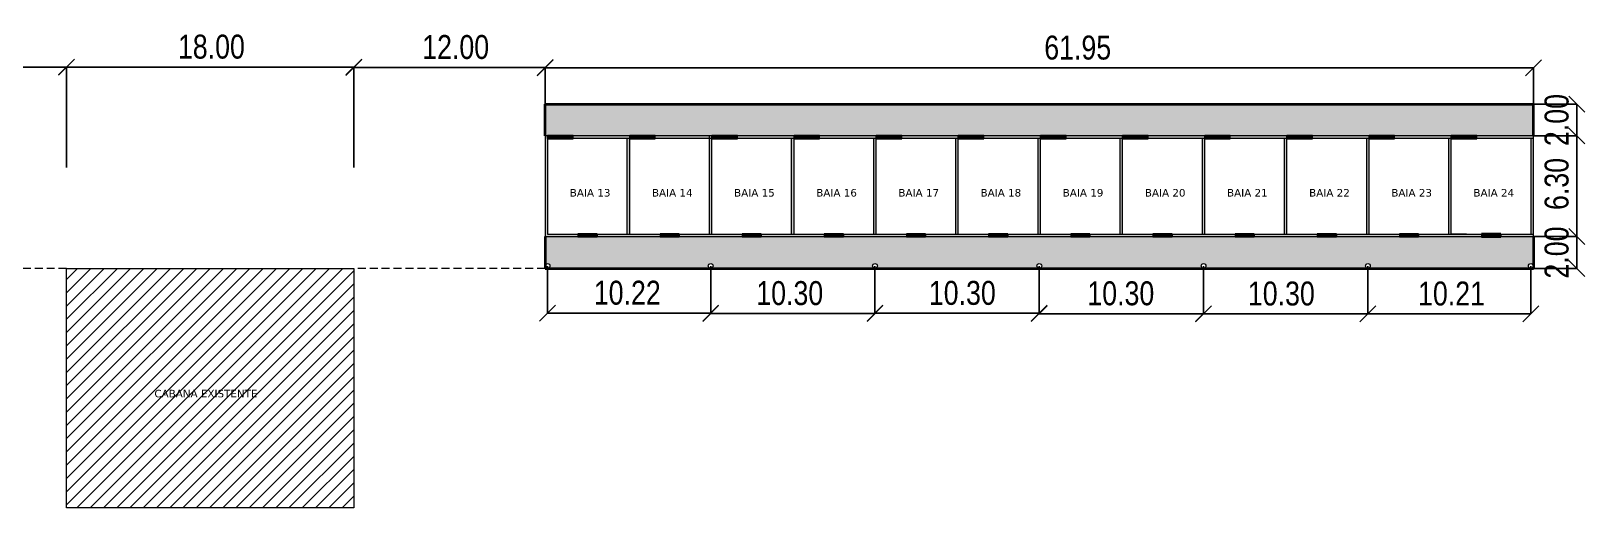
# Model space of a CAD drawing. Header units: millimetres. Extents: x 2543 to 3089, y 1295 to 1485.
# Drawn here: x 2618.7 to 2716.1, y 1294.9 to 1324.7 of the extents above; entities that cross this region are included whole.
import ezdxf

# ---------------------------------------------------------------- set-up
doc = ezdxf.new("R2010")
doc.units = ezdxf.units.MM
doc.linetypes.add('DASHED', pattern=[0.75, 0.5, -0.25])
doc.layers.get('Defpoints').update_dxf_attribs({"lineweight": 0})
for name, color, linetype, lineweight in [('AF-Indicação coluna', 5, 'Continuous', 20), ('ARQ. Linha Grossa', 5, 'Continuous', 40), ('ARQ. Texto', 7, 'Continuous', 0)]:
    doc.layers.add(name, color=color, linetype=linetype, lineweight=lineweight)
doc.layers.add('ARQ. Hachura', color=7, linetype='Continuous', lineweight=0, true_color=0x9e9e9e)
doc.styles.add('1000_COTAS', font='arial.ttf', dxfattribs={"width": 0.8, "height": 1.5})
doc.styles.get("Standard").update_dxf_attribs({"font": 'arial.ttf'})
doc.dimstyles.new('Copy of COTA_1000', dxfattribs={"dimtxt": 1, "dimasz": 1, "dimexe": 0.003, "dimexo": 0.005, "dimgap": 0.5, "dimtad": 1, "dimzin": 0, "dimdsep": 46, "dimtxsty": '1000_COTAS', "dimblk": 'OBLIQUE', "dimcen": 0.09, "dimclrd": 7, "dimclre": 7, "dimclrt": 7, "dimaunit": 1, "dimadec": 0, "dimazin": 0, "dimtfac": 0.05, "dimtix": 1, "dimtmove": 0, "dimatfit": 3, "dimldrblk": 'OBLIQUE', "dimfxl": 1, "dimtvp": 0.75, "dimtolj": 1, "dimtzin": 0, "dimarcsym": 2})

# ---------------------------------------------------------------- blocks, each defined once
blk = doc.blocks.new('_OBLIQUE')
at = {"color": 0, "linetype": 'ByBlock'}
blk.add_line((-0.5, -0.5), (0.5, 0.5), dxfattribs=at)
blk = doc.blocks.new('*D502')
at = {"layer": 'AF-Indicação coluna', "color": 7, "lineweight": -2, "transparency": 16777216}
for p, q in [((2608.961, 1320.158), (2608.961, 1322.471)), ((2608.961, 1322.468), (2620.964, 1322.468)), ((2620.964, 1316.17), (2620.964, 1322.471))]:
    blk.add_line(p, q, dxfattribs=at)
at = {"layer": 'Defpoints', "color": 0, "transparency": 16777216}
for p in [(2620.964, 1322.468), (2608.961, 1320.153), (2620.964, 1316.165)]:
    blk.add_point(p, dxfattribs=at)
at = {"layer": 'AF-Indicação coluna', "color": 7, "lineweight": -2, "transparency": 16777216, "rotation": 180}
blk.add_blockref('_OBLIQUE', (2608.961, 1322.468), dxfattribs=at)
at = {"layer": 'AF-Indicação coluna', "color": 7, "lineweight": -2, "transparency": 16777216}
blk.add_blockref('_OBLIQUE', (2620.964, 1322.468), dxfattribs=at)
at = {"layer": 'AF-Indicação coluna', "color": 7, "transparency": 16777216, "insert": (2614.716, 1323.734), "char_height": 1.5, "attachment_point": 5, "style": '1000_COTAS'}
blk.add_mtext('\\A1;12.00', dxfattribs=at)
blk = doc.blocks.new('*D408')
at = {"layer": 'AF-Indicação coluna', "color": 7, "lineweight": -2, "transparency": 16777216}
for p, q in [((2620.964, 1319.326), (2620.964, 1322.478)), ((2620.964, 1322.475), (2638.964, 1322.475)), ((2638.964, 1316.173), (2638.964, 1322.478))]:
    blk.add_line(p, q, dxfattribs=at)
at = {"layer": 'Defpoints', "color": 0, "transparency": 16777216}
for p in [(2638.964, 1322.475), (2620.964, 1319.321), (2638.964, 1316.168)]:
    blk.add_point(p, dxfattribs=at)
at = {"layer": 'AF-Indicação coluna', "color": 7, "lineweight": -2, "transparency": 16777216, "rotation": 180}
blk.add_blockref('_OBLIQUE', (2620.964, 1322.475), dxfattribs=at)
at = {"layer": 'AF-Indicação coluna', "color": 7, "lineweight": -2, "transparency": 16777216}
blk.add_blockref('_OBLIQUE', (2638.964, 1322.475), dxfattribs=at)
at = {"layer": 'AF-Indicação coluna', "color": 7, "transparency": 16777216, "insert": (2630.04, 1323.74), "char_height": 1.5, "attachment_point": 5, "style": '1000_COTAS'}
blk.add_mtext('\\A1;18.00', dxfattribs=at)
blk = doc.blocks.new('*D504')
at = {"layer": 'AF-Indicação coluna', "color": 7, "lineweight": -2, "transparency": 16777216}
for p, q in [((2638.964, 1316.173), (2638.964, 1322.455)), ((2638.964, 1322.452), (2650.963, 1322.452)), ((2650.963, 1320.158), (2650.963, 1322.455))]:
    blk.add_line(p, q, dxfattribs=at)
at = {"layer": 'Defpoints', "color": 0, "transparency": 16777216}
for p in [(2650.963, 1322.452), (2650.963, 1320.153), (2638.964, 1316.168)]:
    blk.add_point(p, dxfattribs=at)
at = {"layer": 'AF-Indicação coluna', "color": 7, "lineweight": -2, "transparency": 16777216, "rotation": 180}
blk.add_blockref('_OBLIQUE', (2638.964, 1322.452), dxfattribs=at)
at = {"layer": 'AF-Indicação coluna', "color": 7, "lineweight": -2, "transparency": 16777216}
blk.add_blockref('_OBLIQUE', (2650.963, 1322.452), dxfattribs=at)
at = {"layer": 'AF-Indicação coluna', "color": 7, "transparency": 16777216, "insert": (2645.352, 1323.718), "char_height": 1.5, "attachment_point": 5, "style": '1000_COTAS'}
blk.add_mtext('\\A1;12.00', dxfattribs=at)
blk = doc.blocks.new('*D505')
at = {"layer": 'AF-Indicação coluna', "color": 7, "lineweight": -2, "transparency": 16777216}
for p, q in [((2650.963, 1320.158), (2650.963, 1322.419)), ((2650.963, 1322.416), (2712.913, 1322.416)), ((2712.913, 1320.158), (2712.913, 1322.419))]:
    blk.add_line(p, q, dxfattribs=at)
at = {"layer": 'Defpoints', "color": 0, "transparency": 16777216}
for p in [(2712.913, 1322.416), (2650.963, 1320.153), (2712.913, 1320.153)]:
    blk.add_point(p, dxfattribs=at)
at = {"layer": 'AF-Indicação coluna', "color": 7, "lineweight": -2, "transparency": 16777216, "rotation": 180}
blk.add_blockref('_OBLIQUE', (2650.963, 1322.416), dxfattribs=at)
at = {"layer": 'AF-Indicação coluna', "color": 7, "lineweight": -2, "transparency": 16777216}
blk.add_blockref('_OBLIQUE', (2712.913, 1322.416), dxfattribs=at)
at = {"layer": 'AF-Indicação coluna', "color": 7, "transparency": 16777216, "insert": (2684.347, 1323.682), "char_height": 1.5, "attachment_point": 5, "style": '1000_COTAS'}
blk.add_mtext('\\A1;61.95', dxfattribs=at)
blk = doc.blocks.new('*D506')
at = {"layer": 'AF-Indicação coluna', "color": 7, "lineweight": -2, "transparency": 16777216}
for p, q in [((2712.918, 1320.153), (2715.646, 1320.153)), ((2715.643, 1320.153), (2715.643, 1318.153)), ((2712.918, 1318.153), (2715.646, 1318.153))]:
    blk.add_line(p, q, dxfattribs=at)
at = {"layer": 'Defpoints', "color": 0, "transparency": 16777216}
for p in [(2712.913, 1320.153), (2712.913, 1318.153), (2715.643, 1318.153)]:
    blk.add_point(p, dxfattribs=at)
at = {"layer": 'AF-Indicação coluna', "color": 7, "lineweight": -2, "transparency": 16777216}
for p, rotation in [((2715.643, 1320.153), 90), ((2715.643, 1318.153), 270)]:
    blk.add_blockref('_OBLIQUE', p, dxfattribs=dict(at, rotation=rotation))
at = {"layer": 'AF-Indicação coluna', "color": 7, "transparency": 16777216, "insert": (2714.377, 1319.153), "char_height": 1.5, "attachment_point": 5, "rotation": 90, "style": '1000_COTAS'}
blk.add_mtext('\\A1;2.00', dxfattribs=at)
blk = doc.blocks.new('*D507')
at = {"layer": 'AF-Indicação coluna', "color": 7, "lineweight": -2, "transparency": 16777216}
for p, q in [((2712.918, 1318.153), (2715.646, 1318.153)), ((2715.643, 1318.153), (2715.643, 1311.853)), ((2712.918, 1311.853), (2715.646, 1311.853))]:
    blk.add_line(p, q, dxfattribs=at)
at = {"layer": 'Defpoints', "color": 0, "transparency": 16777216}
for p in [(2712.913, 1318.153), (2712.913, 1311.853), (2715.643, 1311.853)]:
    blk.add_point(p, dxfattribs=at)
at = {"layer": 'AF-Indicação coluna', "color": 7, "lineweight": -2, "transparency": 16777216}
for p, rotation in [((2715.643, 1318.153), 90), ((2715.643, 1311.853), 270)]:
    blk.add_blockref('_OBLIQUE', p, dxfattribs=dict(at, rotation=rotation))
at = {"layer": 'AF-Indicação coluna', "color": 7, "transparency": 16777216, "insert": (2714.376, 1315.147), "char_height": 1.5, "attachment_point": 5, "rotation": 90, "style": '1000_COTAS'}
blk.add_mtext('\\A1;6.30', dxfattribs=at)
blk = doc.blocks.new('*D508')
at = {"layer": 'AF-Indicação coluna', "color": 7, "lineweight": -2, "transparency": 16777216}
for p, q in [((2712.918, 1311.853), (2715.646, 1311.853)), ((2715.643, 1311.853), (2715.643, 1309.853)), ((2712.918, 1309.853), (2715.646, 1309.853))]:
    blk.add_line(p, q, dxfattribs=at)
at = {"layer": 'Defpoints', "color": 0, "transparency": 16777216}
for p in [(2712.913, 1311.853), (2712.913, 1309.853), (2715.643, 1309.853)]:
    blk.add_point(p, dxfattribs=at)
at = {"layer": 'AF-Indicação coluna', "color": 7, "lineweight": -2, "transparency": 16777216}
for p, rotation in [((2715.643, 1311.853), 90), ((2715.643, 1309.853), 270)]:
    blk.add_blockref('_OBLIQUE', p, dxfattribs=dict(at, rotation=rotation))
at = {"layer": 'AF-Indicação coluna', "color": 7, "transparency": 16777216, "insert": (2714.377, 1310.853), "char_height": 1.5, "attachment_point": 5, "rotation": 90, "style": '1000_COTAS'}
blk.add_mtext('\\A1;2.00', dxfattribs=at)
blk = doc.blocks.new('*D409')
at = {"layer": 'AF-Indicação coluna', "color": 7, "lineweight": -2, "transparency": 16777216}
for p, q in [((2651.117, 1310.006), (2651.117, 1307.057)), ((2661.338, 1310.006), (2661.338, 1307.057)), ((2651.117, 1307.06), (2661.338, 1307.06))]:
    blk.add_line(p, q, dxfattribs=at)
at = {"layer": 'Defpoints', "color": 0, "transparency": 16777216}
for p in [(2651.117, 1310.011), (2661.338, 1310.011), (2661.338, 1307.06)]:
    blk.add_point(p, dxfattribs=at)
at = {"layer": 'AF-Indicação coluna', "color": 7, "lineweight": -2, "transparency": 16777216, "rotation": 180}
blk.add_blockref('_OBLIQUE', (2651.117, 1307.06), dxfattribs=at)
at = {"layer": 'AF-Indicação coluna', "color": 7, "lineweight": -2, "transparency": 16777216}
blk.add_blockref('_OBLIQUE', (2661.338, 1307.06), dxfattribs=at)
at = {"layer": 'AF-Indicação coluna', "color": 7, "transparency": 16777216, "insert": (2656.11, 1308.325), "char_height": 1.5, "attachment_point": 5, "style": '1000_COTAS'}
blk.add_mtext('\\A1;10.22', dxfattribs=at)
blk = doc.blocks.new('*D410')
at = {"layer": 'AF-Indicação coluna', "color": 7, "lineweight": -2, "transparency": 16777216}
for p, q in [((2661.338, 1310.006), (2661.338, 1307.031)), ((2671.638, 1310.006), (2671.638, 1307.031)), ((2661.338, 1307.034), (2671.638, 1307.034))]:
    blk.add_line(p, q, dxfattribs=at)
at = {"layer": 'Defpoints', "color": 0, "transparency": 16777216}
for p in [(2661.338, 1310.011), (2671.638, 1310.011), (2671.638, 1307.034)]:
    blk.add_point(p, dxfattribs=at)
at = {"layer": 'AF-Indicação coluna', "color": 7, "lineweight": -2, "transparency": 16777216, "rotation": 180}
blk.add_blockref('_OBLIQUE', (2661.338, 1307.034), dxfattribs=at)
at = {"layer": 'AF-Indicação coluna', "color": 7, "lineweight": -2, "transparency": 16777216}
blk.add_blockref('_OBLIQUE', (2671.638, 1307.034), dxfattribs=at)
at = {"layer": 'AF-Indicação coluna', "color": 7, "transparency": 16777216, "insert": (2666.295, 1308.3), "char_height": 1.5, "attachment_point": 5, "style": '1000_COTAS'}
blk.add_mtext('\\A1;10.30', dxfattribs=at)
blk = doc.blocks.new('*D411')
at = {"layer": 'AF-Indicação coluna', "color": 7, "lineweight": -2, "transparency": 16777216}
for p, q in [((2671.638, 1310.006), (2671.638, 1307.044)), ((2681.938, 1310.006), (2681.938, 1307.044)), ((2671.638, 1307.047), (2681.938, 1307.047))]:
    blk.add_line(p, q, dxfattribs=at)
at = {"layer": 'Defpoints', "color": 0, "transparency": 16777216}
for p in [(2671.638, 1310.011), (2681.938, 1310.011), (2681.938, 1307.047)]:
    blk.add_point(p, dxfattribs=at)
at = {"layer": 'AF-Indicação coluna', "color": 7, "lineweight": -2, "transparency": 16777216, "rotation": 180}
blk.add_blockref('_OBLIQUE', (2671.638, 1307.047), dxfattribs=at)
at = {"layer": 'AF-Indicação coluna', "color": 7, "lineweight": -2, "transparency": 16777216}
blk.add_blockref('_OBLIQUE', (2681.938, 1307.047), dxfattribs=at)
at = {"layer": 'AF-Indicação coluna', "color": 7, "transparency": 16777216, "insert": (2677.113, 1308.314), "char_height": 1.5, "attachment_point": 5, "style": '1000_COTAS'}
blk.add_mtext('\\A1;10.30', dxfattribs=at)
blk = doc.blocks.new('*D412')
at = {"layer": 'AF-Indicação coluna', "color": 7, "lineweight": -2, "transparency": 16777216}
for p, q in [((2681.938, 1310.006), (2681.938, 1307.018)), ((2692.238, 1310.006), (2692.238, 1307.018)), ((2681.938, 1307.021), (2692.238, 1307.021))]:
    blk.add_line(p, q, dxfattribs=at)
at = {"layer": 'Defpoints', "color": 0, "transparency": 16777216}
for p in [(2681.938, 1310.011), (2692.238, 1310.011), (2692.238, 1307.021)]:
    blk.add_point(p, dxfattribs=at)
at = {"layer": 'AF-Indicação coluna', "color": 7, "lineweight": -2, "transparency": 16777216, "rotation": 180}
blk.add_blockref('_OBLIQUE', (2681.938, 1307.021), dxfattribs=at)
at = {"layer": 'AF-Indicação coluna', "color": 7, "lineweight": -2, "transparency": 16777216}
blk.add_blockref('_OBLIQUE', (2692.238, 1307.021), dxfattribs=at)
at = {"layer": 'AF-Indicação coluna', "color": 7, "transparency": 16777216, "insert": (2687.049, 1308.287), "char_height": 1.5, "attachment_point": 5, "style": '1000_COTAS'}
blk.add_mtext('\\A1;10.30', dxfattribs=at)
blk = doc.blocks.new('*D413')
at = {"layer": 'AF-Indicação coluna', "color": 7, "lineweight": -2, "transparency": 16777216}
for p, q in [((2692.238, 1310.006), (2692.238, 1307.004)), ((2702.538, 1310.006), (2702.538, 1307.004)), ((2692.238, 1307.007), (2702.538, 1307.007))]:
    blk.add_line(p, q, dxfattribs=at)
at = {"layer": 'Defpoints', "color": 0, "transparency": 16777216}
for p in [(2692.238, 1310.011), (2702.538, 1310.011), (2702.538, 1307.007)]:
    blk.add_point(p, dxfattribs=at)
at = {"layer": 'AF-Indicação coluna', "color": 7, "lineweight": -2, "transparency": 16777216, "rotation": 180}
blk.add_blockref('_OBLIQUE', (2692.238, 1307.007), dxfattribs=at)
at = {"layer": 'AF-Indicação coluna', "color": 7, "lineweight": -2, "transparency": 16777216}
blk.add_blockref('_OBLIQUE', (2702.538, 1307.007), dxfattribs=at)
at = {"layer": 'AF-Indicação coluna', "color": 7, "transparency": 16777216, "insert": (2697.112, 1308.274), "char_height": 1.5, "attachment_point": 5, "style": '1000_COTAS'}
blk.add_mtext('\\A1;10.30', dxfattribs=at)
blk = doc.blocks.new('*D414')
at = {"layer": 'AF-Indicação coluna', "color": 7, "lineweight": -2, "transparency": 16777216}
for p, q in [((2702.538, 1310.006), (2702.538, 1307.005)), ((2712.747, 1310.006), (2712.747, 1307.005)), ((2702.538, 1307.008), (2712.747, 1307.008))]:
    blk.add_line(p, q, dxfattribs=at)
at = {"layer": 'Defpoints', "color": 0, "transparency": 16777216}
for p in [(2702.538, 1310.011), (2712.747, 1310.011), (2712.747, 1307.008)]:
    blk.add_point(p, dxfattribs=at)
at = {"layer": 'AF-Indicação coluna', "color": 7, "lineweight": -2, "transparency": 16777216, "rotation": 180}
blk.add_blockref('_OBLIQUE', (2702.538, 1307.008), dxfattribs=at)
at = {"layer": 'AF-Indicação coluna', "color": 7, "lineweight": -2, "transparency": 16777216}
blk.add_blockref('_OBLIQUE', (2712.747, 1307.008), dxfattribs=at)
at = {"layer": 'AF-Indicação coluna', "color": 7, "transparency": 16777216, "insert": (2707.781, 1308.274), "char_height": 1.5, "attachment_point": 5, "style": '1000_COTAS'}
blk.add_mtext('\\A1;10.21', dxfattribs=at)

msp = doc.modelspace()

# ---------------------------------------------------------------- hatches: boundary and pattern name
at = {"layer": 'ARQ. Hachura', "transparency": 33554587}
h = msp.add_hatch(color=9, dxfattribs=at)
h.dxf.hatch_style = 1
h.paths.add_polyline_path([(2687.163, 1318.153), (2688.763, 1318.153), (2692.313, 1318.153), (2693.913, 1318.153), (2697.463, 1318.153), (2699.063, 1318.153), (2702.613, 1318.153), (2704.213, 1318.153), (2707.763, 1318.153), (2709.363, 1318.153), (2712.913, 1318.153), (2712.913, 1320.153), (2650.963, 1320.153), (2650.963, 1318.153), (2651.113, 1318.153), (2652.713, 1318.153), (2656.263, 1318.153), (2657.863, 1318.153), (2661.413, 1318.153), (2663.013, 1318.153), (2666.563, 1318.153), (2668.163, 1318.153), (2671.713, 1318.153), (2673.313, 1318.153), (2676.863, 1318.153), (2678.463, 1318.153), (2682.013, 1318.153), (2683.613, 1318.153)])
at = {"layer": 'ARQ. Hachura', "true_color": 0x636466, "transparency": 33554521}
h = msp.add_hatch(color=251, dxfattribs=at)
h.dxf.hatch_style = 1
h.paths.add_polyline_path([(2653.013, 1312.003), (2651.113, 1312.003), (2651.113, 1318.003), (2651.113, 1318.153), (2650.963, 1318.153), (2650.963, 1311.853), (2653.013, 1311.853)])
h.paths.add_polyline_path([(2658.163, 1312.003), (2656.263, 1312.003), (2654.213, 1312.003), (2654.213, 1311.853), (2658.163, 1311.853)])
h.paths.add_polyline_path([(2656.263, 1318.003), (2656.113, 1318.003), (2656.113, 1312.003), (2656.263, 1312.003)])
h.paths.add_polyline_path([(2663.313, 1312.003), (2661.413, 1312.003), (2659.363, 1312.003), (2659.363, 1311.853), (2663.313, 1311.853)])
h.paths.add_polyline_path([(2661.413, 1318.003), (2661.263, 1318.003), (2661.263, 1312.003), (2661.413, 1312.003)])
h.paths.add_polyline_path([(2668.463, 1312.003), (2666.563, 1312.003), (2664.513, 1312.003), (2664.513, 1311.853), (2668.463, 1311.853)])
h.paths.add_polyline_path([(2666.563, 1318.003), (2666.413, 1318.003), (2666.413, 1312.003), (2666.563, 1312.003)])
h.paths.add_polyline_path([(2673.613, 1312.003), (2671.713, 1312.003), (2669.663, 1312.003), (2669.663, 1311.853), (2673.613, 1311.853)])
h.paths.add_polyline_path([(2671.713, 1318.003), (2671.563, 1318.003), (2671.563, 1312.003), (2671.713, 1312.003)])
h.paths.add_polyline_path([(2678.763, 1312.003), (2676.863, 1312.003), (2674.813, 1312.003), (2674.813, 1311.853), (2678.763, 1311.853)])
h.paths.add_polyline_path([(2676.863, 1318.003), (2676.713, 1318.003), (2676.713, 1312.003), (2676.863, 1312.003)])
h.paths.add_polyline_path([(2682.013, 1318.003), (2681.863, 1318.003), (2681.863, 1312.003), (2682.013, 1312.003)])
h.paths.add_polyline_path([(2683.913, 1312.003), (2682.013, 1312.003), (2681.863, 1312.003), (2679.963, 1312.003), (2679.963, 1311.853), (2683.913, 1311.853)])
h.paths.add_polyline_path([(2687.163, 1318.003), (2687.013, 1318.003), (2687.013, 1312.003), (2687.163, 1312.003)])
h.paths.add_polyline_path([(2689.063, 1312.003), (2687.163, 1312.003), (2687.013, 1312.003), (2685.113, 1312.003), (2685.113, 1311.853), (2689.063, 1311.853)])
h.paths.add_polyline_path([(2692.313, 1318.003), (2692.163, 1318.003), (2692.163, 1312.003), (2692.313, 1312.003)])
h.paths.add_polyline_path([(2694.213, 1312.003), (2692.313, 1312.003), (2692.163, 1312.003), (2690.263, 1312.003), (2690.263, 1311.853), (2694.213, 1311.853)])
h.paths.add_polyline_path([(2697.463, 1318.003), (2697.313, 1318.003), (2697.313, 1312.003), (2697.463, 1312.003)])
h.paths.add_polyline_path([(2699.363, 1312.003), (2697.463, 1312.003), (2697.313, 1312.003), (2695.413, 1312.003), (2695.413, 1311.853), (2699.363, 1311.853)])
h.paths.add_polyline_path([(2702.613, 1318.003), (2702.463, 1318.003), (2702.463, 1312.003), (2702.613, 1312.003)])
h.paths.add_polyline_path([(2704.513, 1312.003), (2702.613, 1312.003), (2702.463, 1312.003), (2700.563, 1312.003), (2700.563, 1311.853), (2704.513, 1311.853)])
h.paths.add_polyline_path([(2707.763, 1318.003), (2707.613, 1318.003), (2707.613, 1312.003), (2707.763, 1312.003)])
h.paths.add_polyline_path([(2709.663, 1312.003), (2707.763, 1312.003), (2707.613, 1312.003), (2705.713, 1312.003), (2705.713, 1311.853), (2709.663, 1311.853)])
h.paths.add_polyline_path([(2712.913, 1318.003), (2712.763, 1318.003), (2712.763, 1312.003), (2712.913, 1312.003)])
h.paths.add_polyline_path([(2712.913, 1312.003), (2710.863, 1312.003), (2710.863, 1311.853), (2712.913, 1311.853)])
at = {"layer": 'ARQ. Hachura', "true_color": 0x636466, "transparency": 33554630}
h = msp.add_hatch(color=251, dxfattribs=at)
h.dxf.hatch_style = 1
h.paths.add_polyline_path([(2656.263, 1318.153), (2652.713, 1318.153), (2652.713, 1318.003), (2656.263, 1318.003)])
h.paths.add_polyline_path([(2661.263, 1318.153), (2657.863, 1318.153), (2657.863, 1318.003), (2661.263, 1318.003)])
h.paths.add_polyline_path([(2661.413, 1318.153), (2661.263, 1318.153), (2661.263, 1318.003), (2661.413, 1318.003)])
h.paths.add_polyline_path([(2666.563, 1318.153), (2663.013, 1318.153), (2663.013, 1318.003), (2666.563, 1318.003)])
h.paths.add_polyline_path([(2671.713, 1318.153), (2668.163, 1318.153), (2668.163, 1318.003), (2671.713, 1318.003)])
h.paths.add_polyline_path([(2676.863, 1318.153), (2673.313, 1318.153), (2673.313, 1318.003), (2676.863, 1318.003)])
h.paths.add_polyline_path([(2682.013, 1318.153), (2678.463, 1318.153), (2678.463, 1318.003), (2682.013, 1318.003)])
h.paths.add_polyline_path([(2687.163, 1318.153), (2683.613, 1318.153), (2683.613, 1318.003), (2687.163, 1318.003)])
h.paths.add_polyline_path([(2692.313, 1318.153), (2688.763, 1318.153), (2688.763, 1318.003), (2692.313, 1318.003)])
h.paths.add_polyline_path([(2697.463, 1318.153), (2693.913, 1318.153), (2693.913, 1318.003), (2697.463, 1318.003)])
h.paths.add_polyline_path([(2702.613, 1318.153), (2699.063, 1318.153), (2699.063, 1318.003), (2702.613, 1318.003)])
h.paths.add_polyline_path([(2707.763, 1318.153), (2704.213, 1318.153), (2704.213, 1318.003), (2707.763, 1318.003)])
h.paths.add_polyline_path([(2712.913, 1318.153), (2709.363, 1318.153), (2709.363, 1318.003), (2712.913, 1318.003)])
at = {"layer": 'ARQ. Hachura', "transparency": 33554587}
h = msp.add_hatch(color=9, dxfattribs=at)
h.dxf.hatch_style = 1
h.paths.add_polyline_path([(2681.788, 1310.011, -1), (2682.088, 1310.011, -0.414214), (2681.938, 1309.861), (2692.238, 1309.861, -0.414146), (2692.088, 1310.011, -1), (2692.388, 1310.011, -0.414214), (2692.238, 1309.861), (2702.538, 1309.861, -0.414112), (2702.388, 1310.011, -1), (2702.688, 1310.011, -0.414214), (2702.538, 1309.861), (2712.746, 1309.861, -0.414012), (2712.597, 1310.011, -1), (2712.897, 1310.011), (2712.913, 1311.853), (2710.863, 1311.853), (2709.663, 1311.853), (2705.713, 1311.853), (2704.513, 1311.853), (2700.563, 1311.853), (2699.363, 1311.853), (2695.413, 1311.853), (2694.213, 1311.853), (2690.263, 1311.853), (2689.063, 1311.853), (2685.113, 1311.853), (2683.913, 1311.853), (2679.963, 1311.853), (2678.763, 1311.853), (2674.813, 1311.853), (2673.613, 1311.853), (2669.663, 1311.853), (2668.463, 1311.853), (2664.513, 1311.853), (2663.313, 1311.853), (2659.363, 1311.853), (2658.163, 1311.853), (2654.213, 1311.853), (2653.013, 1311.853), (2650.963, 1311.853), (2650.967, 1310.011, -1), (2651.267, 1310.011, -0.414214), (2651.117, 1309.861), (2661.338, 1309.861, -0.41418), (2661.188, 1310.011, -1), (2661.488, 1310.011, -0.414214), (2661.338, 1309.861), (2671.638, 1309.861, -0.414173), (2671.488, 1310.011, -1), (2671.788, 1310.011, -0.414214), (2671.638, 1309.861), (2681.938, 1309.861, -0.414163)])
at = {"layer": 'ARQ. Hachura', "true_color": 0x636466, "transparency": 33554687}
h = msp.add_hatch(dxfattribs=at)
h.set_pattern_fill('ANSI31', color=251, scale=4.7)
h.set_pattern_definition([(45, (1208.8027, 1169.0333), (-0.41542523, 0.41542523), [])])
h.paths.add_polyline_path([(2638.964, 1309.853), (2620.964, 1309.853), (2620.964, 1294.853), (2638.964, 1294.853)])
h.paths.add_polyline_path([(2626.312, 1301.517), (2633.169, 1301.517), (2633.169, 1302.541), (2626.312, 1302.541)], flags=24)

# ---------------------------------------------------------------- linework, layer by layer
at = {"layer": 'AF-Indicação coluna'}
for p, q in [((2651.113, 1318.153), (2650.963, 1318.153)), ((2650.963, 1318.153), (2650.963, 1311.853)), ((2651.113, 1318.003), (2651.113, 1318.153)), ((2651.113, 1318.003), (2651.113, 1312.003)), ((2656.263, 1318.153), (2652.713, 1318.153)), ((2652.713, 1318.003), (2652.713, 1318.153)), ((2656.263, 1318.003), (2652.713, 1318.003)), ((2656.113, 1312.003), (2656.113, 1318.003)), ((2656.263, 1318.003), (2656.263, 1318.153)), ((2656.263, 1312.003), (2656.263, 1318.003)), ((2661.413, 1318.153), (2657.863, 1318.153)), ((2657.863, 1318.003), (2657.863, 1318.153)), ((2661.413, 1318.003), (2657.863, 1318.003)), ((2661.263, 1312.003), (2661.263, 1318.153)), ((2661.413, 1318.003), (2661.413, 1318.153)), ((2661.413, 1312.003), (2661.413, 1318.003)), ((2666.563, 1318.153), (2663.013, 1318.153)), ((2663.013, 1318.003), (2663.013, 1318.153)), ((2666.563, 1318.003), (2663.013, 1318.003)), ((2666.413, 1312.003), (2666.413, 1318.003)), ((2666.563, 1318.003), (2666.563, 1318.153)), ((2666.563, 1312.003), (2666.563, 1318.003)), ((2671.713, 1318.153), (2668.163, 1318.153)), ((2668.163, 1318.003), (2668.163, 1318.153)), ((2671.713, 1318.003), (2668.163, 1318.003)), ((2671.563, 1312.003), (2671.563, 1318.003)), ((2671.713, 1318.003), (2671.713, 1318.153)), ((2671.713, 1312.003), (2671.713, 1318.003)), ((2676.863, 1318.153), (2673.313, 1318.153)), ((2673.313, 1318.003), (2673.313, 1318.153)), ((2676.863, 1318.003), (2673.313, 1318.003)), ((2676.713, 1312.003), (2676.713, 1318.003)), ((2676.863, 1318.003), (2676.863, 1318.153)), ((2676.863, 1312.003), (2676.863, 1318.003)), ((2682.013, 1318.153), (2678.463, 1318.153)), ((2678.463, 1318.003), (2678.463, 1318.153)), ((2682.013, 1318.003), (2678.463, 1318.003)), ((2681.863, 1312.003), (2681.863, 1318.003)), ((2682.013, 1318.003), (2682.013, 1318.153)), ((2682.013, 1312.003), (2682.013, 1318.003)), ((2687.163, 1318.153), (2683.613, 1318.153)), ((2683.613, 1318.003), (2683.613, 1318.153)), ((2687.163, 1318.003), (2683.613, 1318.003)), ((2687.013, 1312.003), (2687.013, 1318.003)), ((2687.163, 1318.003), (2687.163, 1318.153)), ((2687.163, 1312.003), (2687.163, 1318.003)), ((2692.313, 1318.153), (2688.763, 1318.153)), ((2688.763, 1318.003), (2688.763, 1318.153)), ((2692.313, 1318.003), (2688.763, 1318.003)), ((2692.163, 1312.003), (2692.163, 1318.003)), ((2692.313, 1318.003), (2692.313, 1318.153)), ((2692.313, 1312.003), (2692.313, 1318.003)), ((2697.463, 1318.153), (2693.913, 1318.153)), ((2693.913, 1318.003), (2693.913, 1318.153)), ((2697.463, 1318.003), (2693.913, 1318.003)), ((2697.313, 1312.003), (2697.313, 1318.003)), ((2697.463, 1318.003), (2697.463, 1318.153)), ((2697.463, 1312.003), (2697.463, 1318.003)), ((2702.613, 1318.153), (2699.063, 1318.153)), ((2699.063, 1318.003), (2699.063, 1318.153)), ((2702.613, 1318.003), (2699.063, 1318.003)), ((2702.463, 1312.003), (2702.463, 1318.003)), ((2702.613, 1318.003), (2702.613, 1318.153)), ((2702.613, 1312.003), (2702.613, 1318.003)), ((2707.763, 1318.153), (2704.213, 1318.153)), ((2704.213, 1318.003), (2704.213, 1318.153)), ((2707.763, 1318.003), (2704.213, 1318.003)), ((2707.613, 1312.003), (2707.613, 1318.003)), ((2707.763, 1318.003), (2707.763, 1318.153)), ((2707.763, 1312.003), (2707.763, 1318.003)), ((2712.913, 1318.153), (2709.363, 1318.153)), ((2709.363, 1318.003), (2709.363, 1318.153)), ((2712.913, 1318.003), (2709.363, 1318.003)), ((2712.763, 1312.003), (2712.763, 1318.003)), ((2712.913, 1311.853), (2712.913, 1318.153)), ((2650.963, 1311.853), (2653.013, 1311.853)), ((2651.113, 1312.003), (2653.013, 1312.003)), ((2653.013, 1312.003), (2653.013, 1311.853)), ((2654.213, 1312.003), (2656.263, 1312.003)), ((2654.213, 1312.003), (2654.213, 1311.853)), ((2654.213, 1311.853), (2658.163, 1311.853)), ((2656.263, 1312.003), (2658.163, 1312.003)), ((2658.163, 1312.003), (2658.163, 1311.853)), ((2659.363, 1312.003), (2661.413, 1312.003)), ((2659.363, 1312.003), (2659.363, 1311.853)), ((2659.363, 1311.853), (2663.313, 1311.853)), ((2661.413, 1312.003), (2663.313, 1312.003)), ((2663.313, 1312.003), (2663.313, 1311.853)), ((2664.513, 1312.003), (2666.563, 1312.003)), ((2664.513, 1312.003), (2664.513, 1311.853)), ((2664.513, 1311.853), (2668.463, 1311.853)), ((2666.563, 1312.003), (2668.463, 1312.003)), ((2668.463, 1312.003), (2668.463, 1311.853)), ((2669.663, 1312.003), (2671.713, 1312.003)), ((2669.663, 1312.003), (2669.663, 1311.853)), ((2669.663, 1311.853), (2673.613, 1311.853)), ((2671.713, 1312.003), (2673.613, 1312.003)), ((2673.613, 1312.003), (2673.613, 1311.853)), ((2674.813, 1312.003), (2676.863, 1312.003)), ((2674.813, 1312.003), (2674.813, 1311.853)), ((2674.813, 1311.853), (2678.763, 1311.853)), ((2676.863, 1312.003), (2678.763, 1312.003)), ((2678.763, 1312.003), (2678.763, 1311.853)), ((2679.963, 1312.003), (2682.013, 1312.003)), ((2679.963, 1312.003), (2679.963, 1311.853)), ((2679.963, 1311.853), (2683.913, 1311.853)), ((2682.013, 1312.003), (2683.913, 1312.003)), ((2683.913, 1312.003), (2683.913, 1311.853)), ((2685.113, 1312.003), (2687.163, 1312.003)), ((2685.113, 1312.003), (2685.113, 1311.853)), ((2685.113, 1311.853), (2689.063, 1311.853)), ((2687.163, 1312.003), (2689.063, 1312.003)), ((2689.063, 1312.003), (2689.063, 1311.853)), ((2690.263, 1312.003), (2692.313, 1312.003)), ((2690.263, 1312.003), (2690.263, 1311.853)), ((2690.263, 1311.853), (2694.213, 1311.853)), ((2692.313, 1312.003), (2694.213, 1312.003)), ((2694.213, 1312.003), (2694.213, 1311.853)), ((2695.413, 1312.003), (2697.463, 1312.003)), ((2695.413, 1312.003), (2695.413, 1311.853)), ((2695.413, 1311.853), (2699.363, 1311.853)), ((2697.463, 1312.003), (2699.363, 1312.003)), ((2699.363, 1312.003), (2699.363, 1311.853)), ((2700.563, 1312.003), (2702.613, 1312.003)), ((2700.563, 1312.003), (2700.563, 1311.853)), ((2700.563, 1311.853), (2704.513, 1311.853)), ((2702.613, 1312.003), (2704.513, 1312.003)), ((2704.513, 1312.003), (2704.513, 1311.853)), ((2705.713, 1312.003), (2707.763, 1312.003)), ((2705.713, 1312.003), (2705.713, 1311.853)), ((2705.713, 1311.853), (2709.663, 1311.853)), ((2707.763, 1312.003), (2709.663, 1312.003)), ((2708.713, 1312.003), (2707.763, 1312.003)), ((2709.663, 1312.003), (2709.663, 1311.853)), ((2710.863, 1312.003), (2712.913, 1312.003)), ((2710.863, 1312.003), (2710.863, 1311.853)), ((2710.863, 1311.853), (2712.913, 1311.853))]:
    msp.add_line(p, q, dxfattribs=at)
at = {"layer": 'AF-Indicação coluna', "color": 251, "linetype": 'DASHED', "true_color": 0x636466}
for p, q in [((2620.964, 1309.853), (2608.964, 1309.853)), ((2650.963, 1309.853), (2638.964, 1309.853))]:
    msp.add_line(p, q, dxfattribs=at)
at = {"layer": 'AF-Indicação coluna'}
msp.add_lwpolyline([(2620.964, 1309.853), (2638.964, 1309.853), (2638.964, 1294.853), (2620.964, 1294.853)], close=True, dxfattribs=at)
for centre in [(2651.117, 1310.011), (2661.338, 1310.011), (2671.638, 1310.011), (2681.938, 1310.011), (2692.238, 1310.011), (2702.538, 1310.011), (2712.747, 1310.011)]:
    msp.add_circle(centre, 0.15, dxfattribs=at)
at = {"layer": 'ARQ. Linha Grossa', "color": 251, "true_color": 0x636466}
for p, q in [((2650.963, 1318.153), (2650.963, 1320.153)), ((2650.963, 1320.153), (2712.913, 1320.153)), ((2712.913, 1318.153), (2712.913, 1320.153)), ((2651.113, 1318.153), (2652.713, 1318.153)), ((2652.713, 1318.003), (2651.113, 1318.003)), ((2656.263, 1318.153), (2657.863, 1318.153)), ((2657.863, 1318.003), (2656.263, 1318.003)), ((2661.413, 1318.153), (2663.013, 1318.153)), ((2663.013, 1318.003), (2661.413, 1318.003)), ((2666.563, 1318.153), (2668.163, 1318.153)), ((2668.163, 1318.003), (2666.563, 1318.003)), ((2671.713, 1318.153), (2673.313, 1318.153)), ((2673.313, 1318.003), (2671.713, 1318.003)), ((2676.863, 1318.153), (2678.463, 1318.153)), ((2678.463, 1318.003), (2676.863, 1318.003)), ((2682.013, 1318.153), (2683.613, 1318.153)), ((2683.613, 1318.003), (2682.013, 1318.003)), ((2687.163, 1318.153), (2688.763, 1318.153)), ((2688.763, 1318.003), (2687.163, 1318.003)), ((2692.313, 1318.153), (2693.913, 1318.153)), ((2693.913, 1318.003), (2692.313, 1318.003)), ((2697.463, 1318.153), (2699.063, 1318.153)), ((2699.063, 1318.003), (2697.463, 1318.003)), ((2702.613, 1318.153), (2704.213, 1318.153)), ((2704.213, 1318.003), (2702.613, 1318.003)), ((2707.763, 1318.153), (2709.363, 1318.153)), ((2709.363, 1318.003), (2707.763, 1318.003)), ((2650.963, 1311.853), (2650.963, 1309.853)), ((2653.013, 1312.003), (2654.213, 1312.003)), ((2654.213, 1311.853), (2653.013, 1311.853)), ((2658.163, 1312.003), (2659.363, 1312.003)), ((2659.363, 1311.853), (2658.163, 1311.853)), ((2663.313, 1312.003), (2664.513, 1312.003)), ((2664.513, 1311.853), (2663.313, 1311.853)), ((2668.463, 1312.003), (2669.663, 1312.003)), ((2669.663, 1311.853), (2668.463, 1311.853)), ((2673.613, 1312.003), (2674.813, 1312.003)), ((2674.813, 1311.853), (2673.613, 1311.853)), ((2678.763, 1312.003), (2679.963, 1312.003)), ((2679.963, 1311.853), (2678.763, 1311.853)), ((2683.913, 1312.003), (2685.113, 1312.003)), ((2685.113, 1311.853), (2683.913, 1311.853)), ((2689.063, 1312.003), (2690.263, 1312.003)), ((2690.263, 1311.853), (2689.063, 1311.853)), ((2694.213, 1312.003), (2695.413, 1312.003)), ((2695.413, 1311.853), (2694.213, 1311.853)), ((2699.363, 1312.003), (2700.563, 1312.003)), ((2700.563, 1311.853), (2699.363, 1311.853)), ((2704.513, 1312.003), (2705.713, 1312.003)), ((2705.713, 1311.853), (2704.513, 1311.853)), ((2710.863, 1312.003), (2709.663, 1312.003)), ((2709.663, 1311.853), (2710.863, 1311.853)), ((2712.913, 1311.853), (2712.913, 1309.853)), ((2650.963, 1309.853), (2712.913, 1309.853))]:
    msp.add_line(p, q, dxfattribs=at)

# ---------------------------------------------------------------- texts
at = {"layer": 'ARQ. Texto', "char_height": 0.4719, "width": 13.61875, "attachment_point": 1}
for s, insert in [('{\\fVerdana|b0|i0|c0|p34;BAIA 13}', (2652.505, 1314.831)), ('{\\fVerdana|b0|i0|c0|p34;BAIA 14}', (2657.655, 1314.831)), ('{\\fVerdana|b0|i0|c0|p34;BAIA 15}', (2662.805, 1314.831)), ('{\\fVerdana|b0|i0|c0|p34;BAIA 16}', (2667.955, 1314.831)), ('{\\fVerdana|b0|i0|c0|p34;BAIA 17}', (2673.105, 1314.831)), ('{\\fVerdana|b0|i0|c0|p34;BAIA 18}', (2678.255, 1314.831)), ('{\\fVerdana|b0|i0|c0|p34;BAIA 19}', (2683.405, 1314.831)), ('{\\fVerdana|b0|i0|c0|p34;BAIA 20}', (2688.555, 1314.831)), ('{\\fVerdana|b0|i0|c0|p34;BAIA 21}', (2693.705, 1314.831)), ('{\\fVerdana|b0|i0|c0|p34;BAIA 22}', (2698.855, 1314.831)), ('{\\fVerdana|b0|i0|c0|p34;BAIA 23}', (2704.005, 1314.831)), ('{\\fVerdana|b0|i0|c0|p34;BAIA 24}', (2709.155, 1314.831)), ('{\\fVerdana|b0|i0|c0|p34;CABANA EXISTENTE }', (2626.466, 1302.251))]:
    msp.add_mtext(s, dxfattribs=dict(at, insert=insert))

# ---------------------------------------------------------------- dimensions: what is measured, and where the dimension line sits
at = {"layer": 'AF-Indicação coluna'}
for base, p1, p2, picture, middle in [((2620.964, 1322.468), (2608.961, 1320.153), (2620.964, 1316.165), '*D502', (2614.716, 1322.468)), ((2638.964, 1322.475), (2620.964, 1319.321), (2638.964, 1316.168), '*D408', (2630.04, 1322.475)), ((2650.963, 1322.452), (2638.964, 1316.168), (2650.963, 1320.153), '*D504', (2645.352, 1322.452)), ((2712.913, 1322.416), (2650.963, 1320.153), (2712.913, 1320.153), '*D505', (2684.347, 1322.416)), ((2661.338, 1307.06), (2651.117, 1310.011), (2661.338, 1310.011), '*D409', (2656.11, 1307.06)), ((2671.638, 1307.034), (2661.338, 1310.011), (2671.638, 1310.011), '*D410', (2666.295, 1307.034)), ((2681.938, 1307.047), (2671.638, 1310.011), (2681.938, 1310.011), '*D411', (2677.113, 1307.047)), ((2692.238, 1307.021), (2681.938, 1310.011), (2692.238, 1310.011), '*D412', (2687.049, 1307.021)), ((2702.538, 1307.007), (2692.238, 1310.011), (2702.538, 1310.011), '*D413', (2697.112, 1307.007)), ((2712.747, 1307.008), (2702.538, 1310.011), (2712.747, 1310.011), '*D414', (2707.781, 1307.008))]:
    dim = msp.add_linear_dim(base=base, p1=p1, p2=p2, dimstyle='Copy of COTA_1000', dxfattribs=at)
    dim.commit()
    dim.dimension.update_dxf_attribs({"geometry": picture, "text_midpoint": middle, "dimtype": 160})
for base, p1, p2, picture, middle in [((2715.643, 1318.153), (2712.913, 1320.153), (2712.913, 1318.153), '*D506', (2715.643, 1319.153)), ((2715.643, 1311.853), (2712.913, 1318.153), (2712.913, 1311.853), '*D507', (2715.643, 1315.147)), ((2715.643, 1309.853), (2712.913, 1311.853), (2712.913, 1309.853), '*D508', (2715.643, 1310.853))]:
    dim = msp.add_linear_dim(base=base, p1=p1, p2=p2, angle=90, dimstyle='Copy of COTA_1000', dxfattribs=at)
    dim.commit()
    dim.dimension.update_dxf_attribs({"geometry": picture, "text_midpoint": middle, "dimtype": 160})

doc.saveas('drawing.dxf')
